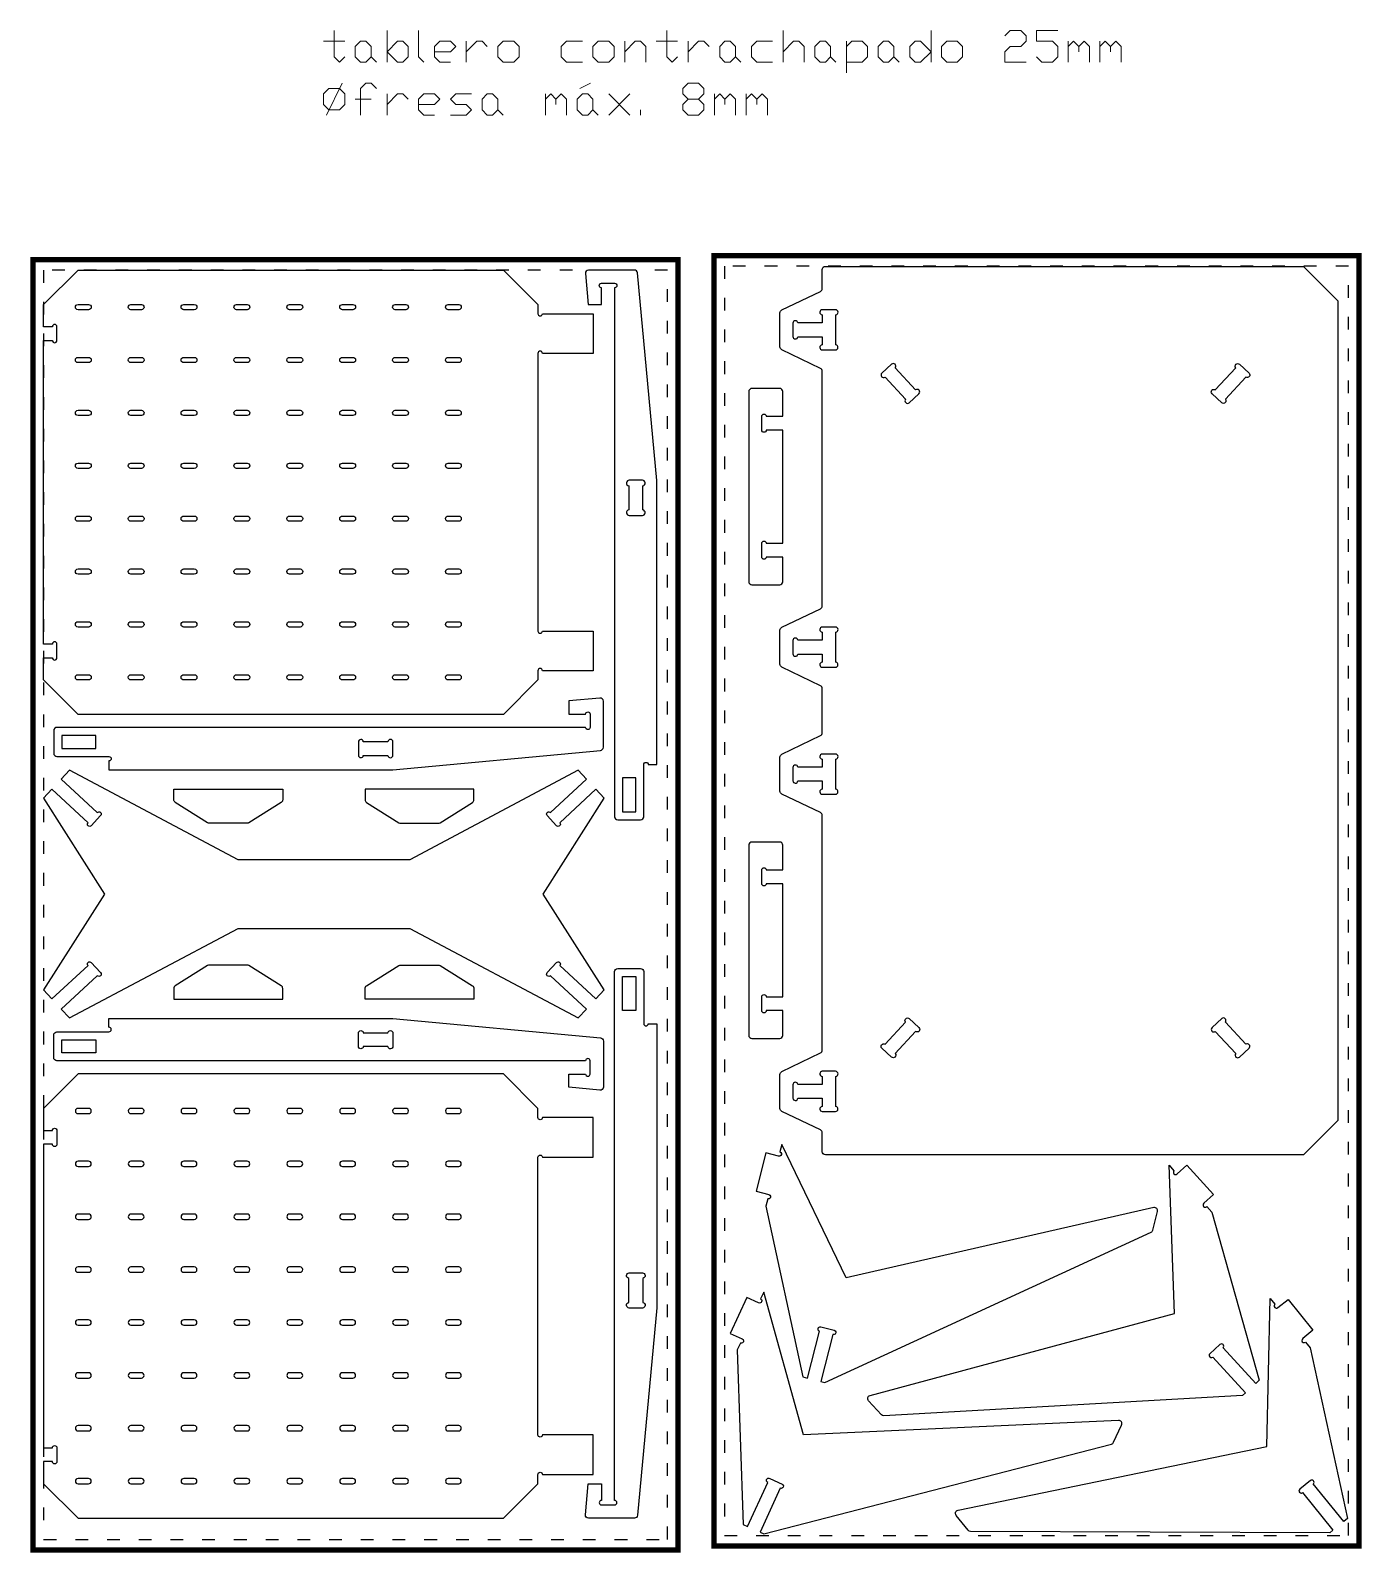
# Model space of a CAD drawing. Header units: millimetres. Extents: x -1713 to 804, y -1730 to 1148.
import ezdxf

# ---------------------------------------------------------------- set-up
doc = ezdxf.new("R2010")
doc.units = ezdxf.units.MM
doc.linetypes.add('ACAD_ISO03W100', pattern=[30, 12, -18])
doc.layers.add('corte por el contorno ext', color=6, linetype='Continuous')
doc.layers.add('corte por el contorno int', color=11, linetype='Continuous')

msp = doc.modelspace()

# ---------------------------------------------------------------- linework, layer by layer
at = {"lineweight": 0}
for points in [[(-1158.8, 1128), (-1118.9, 1128)], [(-1138.7, 1148.2), (-1138.7, 1098.2), (-1128.6, 1088.1), (-1118.9, 1098.2)], [(-1038.7, 1088.1), (-1038.7, 1148.2)], [(-979, 1148.2), (-979, 1098.2), (-969, 1088.1)], [(-948.8, 1107.9), (-919, 1107.9), (-908.9, 1118), (-919, 1128), (-939.1, 1128), (-948.8, 1118), (-948.8, 1098.2), (-939.1, 1088.1), (-919, 1088.1)], [(-889.1, 1088.1), (-889.1, 1128)], [(-889.1, 1107.9), (-869, 1128), (-858.9, 1128), (-849.2, 1118)], [(-669.4, 1128), (-699.3, 1128), (-709.3, 1118), (-709.3, 1098.2), (-699.3, 1088.1), (-669.4, 1088.1)], [(-589.2, 1088.1), (-589.2, 1128)], [(-589.2, 1107.9), (-569.4, 1128), (-559.4, 1128), (-549.3, 1118), (-549.3, 1088.1)], [(-529.5, 1128), (-489.6, 1128)], [(-509.4, 1148.2), (-509.4, 1098.2), (-499.3, 1088.1), (-489.6, 1098.2)], [(-469.5, 1088.1), (-469.5, 1128)], [(-469.5, 1107.9), (-449.7, 1128), (-439.6, 1128), (-429.6, 1118)], [(-309.8, 1128), (-339.6, 1128), (-349.7, 1118), (-349.7, 1098.2), (-339.6, 1088.1), (-309.8, 1088.1)], [(-289.7, 1088.1), (-289.7, 1148.2)], [(-289.7, 1107.9), (-269.9, 1128), (-259.8, 1128), (-249.7, 1118), (-249.7, 1088.1)], [(-169.9, 1068), (-169.9, 1128)], [(-169.9, 1118), (-159.8, 1128), (-140.1, 1128), (-130, 1118), (-130, 1098.2), (-140.1, 1088.1), (-169.9, 1088.1)], [(-9.9, 1148.2), (-9.9, 1088.1)], [(129.6, 1138.1), (139.7, 1148.2), (159.8, 1148.2), (169.9, 1138.1), (169.9, 1128), (159.8, 1118), (139.7, 1118), (129.6, 1107.9), (129.6, 1088.1), (169.9, 1088.1)], [(189.7, 1098.2), (199.8, 1088.1), (219.6, 1088.1), (229.6, 1098.2), (229.6, 1118), (219.6, 1128), (189.7, 1128), (189.7, 1148.2), (229.6, 1148.2)], [(249.7, 1088.1), (249.7, 1128)], [(249.7, 1118), (259.8, 1128), (269.5, 1118), (269.5, 1107.9)], [(269.5, 1118), (279.6, 1128), (289.7, 1118), (289.7, 1088.1)], [(309.5, 1088.1), (309.5, 1128)], [(309.5, 1118), (319.5, 1128), (329.6, 1118), (329.6, 1107.9)], [(329.6, 1118), (339.7, 1128), (349.4, 1118), (349.4, 1088.1)], [(-1068.9, 1098.2), (-1058.9, 1088.1)], [(-379.6, 1098.2), (-369.5, 1088.1)], [(-199.8, 1098.2), (-189.7, 1088.1)], [(-80, 1098.2), (-69.9, 1088.1)], [(-1153.6, 988.2), (-1123.8, 1048.2)], [(-1058.9, 1038.1), (-1068.9, 1048.2), (-1078.7, 1048.2), (-1088.7, 1038.1), (-1088.7, 988.2)], [(-654.1, 1048.2), (-674.3, 1038.1)], [(-469.5, 988.2), (-479.5, 998.2), (-479.5, 1007.9), (-469.5, 1018), (-449.7, 1018), (-439.6, 1028.1), (-439.6, 1038.1), (-449.7, 1048.2), (-469.5, 1048.2), (-479.5, 1038.1), (-479.5, 1028.1), (-469.5, 1018)], [(-1098.8, 1018), (-1068.9, 1018)], [(-1038.7, 988.2), (-1038.7, 1028.1)], [(-1038.7, 1007.9), (-1018.9, 1028.1), (-1008.9, 1028.1), (-998.8, 1018)], [(-979, 1007.9), (-948.8, 1007.9), (-939.1, 1018), (-948.8, 1028.1), (-969, 1028.1), (-979, 1018), (-979, 998.2), (-969, 988.2), (-948.8, 988.2)], [(-919, 988.2), (-889.1, 988.2), (-879.1, 998.2), (-889.1, 1007.9), (-908.9, 1007.9), (-919, 1018), (-908.9, 1028.1), (-879.1, 1028.1)], [(-739.2, 988.2), (-739.2, 1028.1)], [(-739.2, 1018), (-729.1, 1028.1), (-719.4, 1018), (-719.4, 1007.9)], [(-719.4, 1018), (-709.3, 1028.1), (-699.3, 1018), (-699.3, 988.2)], [(-619.4, 988.2), (-579.5, 1028.1)], [(-619.4, 1028.1), (-579.5, 988.2)], [(-449.7, 1018), (-439.6, 1007.9), (-439.6, 998.2), (-449.7, 988.2), (-469.5, 988.2)], [(-419.5, 988.2), (-419.5, 1028.1)], [(-419.5, 1018), (-409.4, 1028.1), (-399.7, 1018), (-399.7, 1007.9)], [(-399.7, 1018), (-389.6, 1028.1), (-379.6, 1018), (-379.6, 988.2)], [(-359.8, 988.2), (-359.8, 1028.1)], [(-359.8, 1018), (-349.7, 1028.1), (-339.6, 1018), (-339.6, 1007.9)], [(-339.6, 1018), (-329.6, 1028.1), (-319.5, 1018), (-319.5, 988.2)], [(-829.1, 998.2), (-819, 988.2)], [(-649.3, 998.2), (-639.2, 988.2)], [(-559.4, 988.2), (-559.4, 998.2)]]:
    msp.add_lwpolyline(points, dxfattribs=at)
for points in [[(-1078.7, 1088.1), (-1088.7, 1088.1), (-1098.8, 1098.2), (-1098.8, 1118), (-1088.7, 1128), (-1078.7, 1128), (-1068.9, 1118), (-1068.9, 1098.2), (-1078.7, 1088.1)], [(-1038.7, 1107.9), (-1018.9, 1128), (-1008.9, 1128), (-998.8, 1118), (-998.8, 1098.2), (-1008.9, 1088.1), (-1018.9, 1088.1), (-1038.7, 1107.9)], [(-799.2, 1088.1), (-819, 1088.1), (-829.1, 1098.2), (-829.1, 1118), (-819, 1128), (-799.2, 1128), (-789.2, 1118), (-789.2, 1098.2), (-799.2, 1088.1)], [(-619.4, 1088.1), (-639.2, 1088.1), (-649.3, 1098.2), (-649.3, 1118), (-639.2, 1128), (-619.4, 1128), (-609.4, 1118), (-609.4, 1098.2), (-619.4, 1088.1)], [(-389.6, 1088.1), (-399.7, 1088.1), (-409.4, 1098.2), (-409.4, 1118), (-399.7, 1128), (-389.6, 1128), (-379.6, 1118), (-379.6, 1098.2), (-389.6, 1088.1)], [(-209.8, 1088.1), (-219.9, 1088.1), (-230, 1098.2), (-230, 1118), (-219.9, 1128), (-209.8, 1128), (-199.8, 1118), (-199.8, 1098.2), (-209.8, 1088.1)], [(-90.1, 1088.1), (-99.8, 1088.1), (-109.9, 1098.2), (-109.9, 1118), (-99.8, 1128), (-90.1, 1128), (-80, 1118), (-80, 1098.2), (-90.1, 1088.1)], [(-9.9, 1107.9), (-30, 1088.1), (-40.1, 1088.1), (-50.2, 1098.2), (-50.2, 1118), (-40.1, 1128), (-30, 1128), (-9.9, 1107.9)], [(39.7, 1088.1), (20, 1088.1), (9.9, 1098.2), (9.9, 1118), (20, 1128), (39.7, 1128), (49.8, 1118), (49.8, 1098.2), (39.7, 1088.1)], [(-1148.8, 998.2), (-1158.8, 1007.9), (-1158.8, 1028.1), (-1148.8, 1038.1), (-1128.6, 1038.1), (-1118.9, 1028.1), (-1118.9, 1007.9), (-1128.6, 998.2), (-1148.8, 998.2)], [(-839.1, 988.2), (-849.2, 988.2), (-858.9, 998.2), (-858.9, 1018), (-849.2, 1028.1), (-839.1, 1028.1), (-829.1, 1018), (-829.1, 998.2), (-839.1, 988.2)], [(-659.3, 988.2), (-669.4, 988.2), (-679.1, 998.2), (-679.1, 1018), (-669.4, 1028.1), (-659.3, 1028.1), (-649.3, 1018), (-649.3, 998.2), (-659.3, 988.2)]]:
    msp.add_lwpolyline(points, close=True, dxfattribs=at)
at = {"const_width": 10}
for points in [[(-1708.3, -1725), (-488.3, -1725), (-488.3, 715), (-1708.3, 715)], [(-420.6, -1717.5), (799.4, -1717.5), (799.4, 722.5), (-420.6, 722.5)]]:
    msp.add_lwpolyline(points, close=True, dxfattribs=at)
at = {"linetype": 'ACAD_ISO03W100', "ltscale": 2}
for points in [[(-1688.3, -1705), (-508.3, -1705), (-508.3, 695), (-1688.3, 695)], [(-400.6, -1697.5), (779.4, -1697.5), (779.4, 702.5), (-400.6, 702.5)]]:
    msp.add_lwpolyline(points, close=True, dxfattribs=at)
at = {"layer": 'corte por el contorno ext'}
for p, q in [((-753.3, 537.5), (-753.3, 537.5)), ((-753.3, -1507.5), (-753.3, -1507.5))]:
    msp.add_line(p, q, dxfattribs=at)
for points in [[(-1623.3, 695), (-818.3, 695), (-753.3, 630), (-753.3, 612.5, 1), (-744.8, 612.5), (-648.8, 612.5), (-648.8, 537.5), (-744.8, 537.5, 1), (-753.3, 537.5), (-753.3, 12.5, 1), (-744.8, 12.5), (-648.8, 12.5), (-648.8, -62.5), (-744.8, -62.5, 1), (-753.3, -62.5), (-753.3, -80), (-818.3, -145), (-1623.3, -145), (-1688.3, -80), (-1688.3, -38), (-1671.8, -38, 1), (-1663.3, -38), (-1663.3, -12, 1), (-1671.8, -12), (-1688.3, -12), (-1688.3, 562), (-1671.8, 562, 1), (-1663.3, 562), (-1663.3, 588, 1), (-1671.8, 588), (-1688.3, 588), (-1688.3, 630)], [(-663.7, 688.5), (-658.3, 630), (-633.3, 630), (-633.3, 661.5, -1), (-633.3, 670), (-608.3, 670, -1), (-608.3, 661.5), (-608.3, -338.5, 0.414214), (-602.3, -344.5), (-559.3, -344.5, 0.414214), (-553.3, -338.5), (-553.3, -240, -1), (-544.8, -240), (-528.3, -240), (-528.3, 296.6, 0.023239), (-528.3, 297.2), (-564.9, 689.6, 0.387247), (-570.9, 695), (-657.8, 695, 0.441705)], [(-295.6, 582), (-295.6, 614.2, -0.288166), (-292.2, 619.6), (-219, 654.8, 0.288166), (-215.6, 660.2), (-215.6, 696, -0.414214), (-209.6, 702), (694.4, 702), (759.4, 637), (759.4, -913), (694.4, -978), (-209.6, -978, -0.414214), (-215.6, -972), (-215.6, -936.3, 0.288166), (-219, -930.9), (-292.2, -895.7, -0.288166), (-295.6, -890.3), (-295.6, -858), (-295.6, -858), (-295.6, -825.8, -0.288166), (-292.2, -820.4), (-219, -785.2, 0.288166), (-215.6, -779.8), (-215.6, -336.3, 0.288166), (-219, -330.9), (-292.2, -295.7, -0.288166), (-295.6, -290.3), (-295.6, -258), (-295.6, -225.8, -0.288166), (-292.2, -220.4), (-219, -185.2, 0.288166), (-215.6, -179.8), (-215.6, -96.3, 0.288166), (-219, -90.9), (-292.2, -55.7, -0.288166), (-295.6, -50.3), (-295.6, -18), (-295.6, 14.2, -0.288166), (-292.2, 19.6), (-219, 54.8, 0.288166), (-215.6, 60.2), (-215.6, 503.7, 0.288166), (-219, 509.1), (-292.2, 544.3, -0.288166), (-295.6, 549.7)], [(-321.7, 392.5, -1), (-330.2, 392.5), (-330.2, 418.5, -1), (-321.7, 418.5), (-290.2, 418.5), (-290.2, 465.3, 0.414214), (-296.2, 471.3), (-348.7, 471.3, 0.414214), (-354.7, 465.3), (-354.7, 105.8, 0.414214), (-348.7, 99.8), (-296.2, 99.8, 0.414214), (-290.2, 105.8), (-290.2, 152.5), (-321.7, 152.5, -1), (-330.2, 152.5), (-330.2, 178.5, -1), (-321.7, 178.5), (-290.2, 178.5), (-290.2, 392.5)], [(-636.3, -114.3), (-694.7, -119.7), (-694.7, -144.7), (-663.2, -144.7, -1), (-654.7, -144.7), (-654.7, -169.7, -1), (-663.2, -169.7), (-1663.2, -169.7, 0.414214), (-1669.2, -175.7), (-1669.2, -218.7, 0.414214), (-1663.2, -224.7), (-1564.7, -224.7, -1), (-1564.7, -233.2), (-1564.7, -249.7), (-1028.1, -249.7, 0.023239), (-1027.6, -249.7), (-635.2, -213.1, 0.387247), (-629.7, -207.1), (-629.7, -120.2, 0.441705)], [(-628.2, -666.2), (-743.6, -485), (-628.2, -303.7), (-643.8, -286.8), (-712.1, -349.9, -1), (-718.3, -355.6), (-736, -336.5, -1), (-729.7, -330.8), (-661.5, -267.7), (-677.1, -250.8), (-995.9, -420.1), (-1320.6, -420.1), (-1639.4, -250.8), (-1655, -267.7), (-1586.8, -330.8, -1), (-1580.5, -336.5), (-1598.2, -355.6, -1), (-1604.4, -349.9), (-1672.7, -286.8), (-1688.3, -303.7), (-1572.9, -485), (-1688.3, -666.2), (-1672.7, -683.1), (-1604.4, -620.1, -1), (-1598.2, -614.3), (-1580.5, -633.4, -1), (-1586.8, -639.2), (-1655, -702.2), (-1639.4, -719.1), (-1320.6, -549.8), (-995.9, -549.8), (-677.1, -719.1), (-661.5, -702.2), (-729.7, -639.2, -1), (-736, -633.4), (-718.3, -614.3, -1), (-712.1, -620.1), (-643.8, -683.1)], [(-321.7, -465.2, -1), (-330.2, -465.2), (-330.2, -439.2, -1), (-321.7, -439.2), (-290.2, -439.2), (-290.2, -392.5, 0.414214), (-296.2, -386.5), (-348.7, -386.5, 0.414214), (-354.7, -392.5), (-354.7, -752, 0.414214), (-348.7, -758), (-296.2, -758, 0.414214), (-290.2, -752), (-290.2, -705.2), (-321.7, -705.2, -1), (-330.2, -705.2), (-330.2, -679.2, -1), (-321.7, -679.2), (-290.2, -679.2), (-290.2, -465.2)], [(-663.7, -1658.4), (-658.3, -1600), (-633.3, -1600), (-633.3, -1631.5, 1), (-633.3, -1640), (-608.3, -1640, 1), (-608.3, -1631.5), (-608.3, -631.5, -0.414214), (-602.3, -625.5), (-559.3, -625.5, -0.414214), (-553.3, -631.5), (-553.3, -730, 1), (-544.8, -730), (-528.3, -730), (-528.3, -1266.6, -0.023239), (-528.3, -1267.1), (-564.9, -1659.5, -0.387247), (-570.9, -1665), (-657.8, -1665, -0.441705)], [(-636.3, -855.7), (-694.7, -850.2), (-694.7, -825.2), (-663.2, -825.2, 1), (-654.7, -825.2), (-654.7, -800.2, 1), (-663.2, -800.2), (-1663.2, -800.2, -0.414214), (-1669.2, -794.2), (-1669.2, -751.2, -0.414214), (-1663.2, -745.2), (-1564.7, -745.2, 1), (-1564.7, -736.7), (-1564.7, -720.2), (-1028.1, -720.2, -0.023239), (-1027.6, -720.3), (-635.2, -756.8, -0.387247), (-629.7, -762.8), (-629.7, -849.7, -0.441705)], [(-1623.3, -1665), (-818.3, -1665), (-753.3, -1600), (-753.3, -1582.5, -1), (-744.8, -1582.5), (-648.8, -1582.5), (-648.8, -1507.5), (-744.8, -1507.5, -1), (-753.3, -1507.5), (-753.3, -982.5, -1), (-744.8, -982.5), (-648.8, -982.5), (-648.8, -907.5), (-744.8, -907.5, -1), (-753.3, -907.5), (-753.3, -890), (-818.3, -825), (-1623.3, -825), (-1688.3, -890), (-1688.3, -932), (-1671.8, -932, -1), (-1663.3, -932), (-1663.3, -958, -1), (-1671.8, -958), (-1688.3, -958), (-1688.3, -1532), (-1671.8, -1532, -1), (-1663.3, -1532), (-1663.3, -1558, -1), (-1671.8, -1558), (-1688.3, -1558), (-1688.3, -1600)], [(-210.5, -1408.4), (406.3, -1124, 0.225621), (409.6, -1120.1), (418.5, -1085.1, 0.562549), (411.4, -1077.8), (-170.2, -1210.8), (-292.3, -958.5), (-295.8, -972.1, -1), (-298.2, -980.2), (-322.1, -974.1), (-340.7, -1046.8), (-316.5, -1053, -1.033746), (-318.6, -1061.2), (-322.1, -1074.8), (-252.2, -1397.7), (-243.4, -1400), (-220.7, -1311.3, -1), (-218.3, -1303.2), (-193.4, -1309.6, -1.033746), (-195.5, -1317.8), (-218.3, -1406.4)], [(579, -1433.2), (-99.1, -1471.4, -0.225621), (-103.9, -1469.4), (-128.2, -1442.8, -0.562549), (-125.3, -1433), (450.7, -1277.7), (440.2, -997.5), (449.6, -1007.9, 1), (455.6, -1014), (473.8, -997.3), (524.4, -1052.7), (505.9, -1069.6, 1.033746), (511.6, -1075.9), (521, -1086.2), (610.8, -1404.3), (604.1, -1410.3), (542.5, -1342.7, 1), (536.5, -1336.6), (517.5, -1353.9, 1.033746), (523.3, -1360.2), (584.9, -1427.8)], [(-326.1, -1694.7), (331.5, -1524.8, 0.225621), (335.5, -1521.5), (350.5, -1488.8, 0.562549), (344.8, -1480.3), (-251.2, -1507.5), (-326.4, -1237.4), (-332.2, -1250.2, -1), (-336, -1257.8), (-358.5, -1247.5), (-389.8, -1315.6), (-367, -1326, -1.033746), (-370.6, -1333.8), (-376.4, -1346.5), (-365.2, -1676.8), (-357, -1680.5), (-318.9, -1597.4, -1), (-315.1, -1589.8), (-291.7, -1600.5, -1.033746), (-295.2, -1608.2), (-333.4, -1691.4)], [(744.1, -1692.8), (64.9, -1689.9, -0.225621), (60.3, -1687.7), (37.6, -1659.6, -0.562549), (41.1, -1650), (625.4, -1529.7), (631.8, -1249.5), (640.6, -1260.4, 1), (646.2, -1266.8), (665.4, -1251.3), (712.5, -1309.7), (693.1, -1325.4, 1.033746), (698.4, -1332), (707.2, -1342.9), (777.6, -1665.7), (770.6, -1671.4), (713.1, -1600.2, 1), (707.6, -1593.8), (687.5, -1609.9, 1.033746), (692.9, -1616.5), (750.3, -1687.7)]]:
    msp.add_lwpolyline(points, format="xyb", close=True, dxfattribs=at)
for points in [[(-1236.1, -286.4), (-1236.1, -306.5, -0.258143), (-1238.9, -311.6), (-1300.1, -350, -0.140994), (-1303.3, -350.9), (-1374.9, -350.9, -0.140994), (-1378.1, -350), (-1439.3, -311.6, -0.258143), (-1442.1, -306.5), (-1442.1, -286.4), (-1236.1, -286.4)], [(-1080.4, -286.4), (-1080.4, -306.5, 0.258143), (-1077.6, -311.6), (-1016.4, -350, 0.140994), (-1013.2, -350.9), (-941.6, -350.9, 0.140994), (-938.4, -350), (-877.2, -311.6, 0.258143), (-874.4, -306.5), (-874.4, -286.4), (-1080.4, -286.4)], [(-1236.1, -683.5), (-1236.1, -663.4, 0.258143), (-1238.9, -658.3), (-1300.1, -619.9, 0.140994), (-1303.3, -619), (-1374.9, -619, 0.140994), (-1378.1, -619.9), (-1439.3, -658.3, 0.258143), (-1442.1, -663.4), (-1442.1, -683.5), (-1236.1, -683.5)], [(-1080.4, -683.5), (-1080.4, -663.4, -0.258143), (-1077.6, -658.3), (-1016.4, -619.9, -0.140994), (-1013.2, -619), (-941.6, -619, -0.140994), (-938.4, -619.9), (-877.2, -658.3, -0.258143), (-874.4, -663.4), (-874.4, -683.5), (-1080.4, -683.5)]]:
    msp.add_lwpolyline(points, format="xyb", dxfattribs=at)
at = {"layer": 'corte por el contorno int'}
for points in [[(-1603.3, 630, -1), (-1603.3, 620), (-1623.3, 620, -1), (-1623.3, 630)], [(-1503.3, 630, -1), (-1503.3, 620), (-1523.3, 620, -1), (-1523.3, 630)], [(-1403.3, 630, -1), (-1403.3, 620), (-1423.3, 620, -1), (-1423.3, 630)], [(-1303.3, 630, -1), (-1303.3, 620), (-1323.3, 620, -1), (-1323.3, 630)], [(-1203.3, 630, -1), (-1203.3, 620), (-1223.3, 620, -1), (-1223.3, 630)], [(-1103.3, 630, -1), (-1103.3, 620), (-1123.3, 620, -1), (-1123.3, 630)], [(-1003.3, 630, -1), (-1003.3, 620), (-1023.3, 620, -1), (-1023.3, 630)], [(-903.3, 630, -1), (-903.3, 620), (-923.3, 620, -1), (-923.3, 630)], [(-261.7, 569), (-216.1, 569), (-216.1, 553.4, 0.948614), (-215.6, 544), (-190.6, 544, 0.948614), (-190.1, 553.4), (-190.1, 610.5, 0.948614), (-190.6, 620), (-215.6, 620, 0.948614), (-216.1, 610.5), (-216.1, 595), (-261.7, 595, 0.948614), (-271.1, 594.5), (-271.1, 569.5, 0.948614)], [(-1603.3, 530, -1), (-1603.3, 520), (-1623.3, 520, -1), (-1623.3, 530)], [(-1503.3, 530, -1), (-1503.3, 520), (-1523.3, 520, -1), (-1523.3, 530)], [(-1403.3, 530, -1), (-1403.3, 520), (-1423.3, 520, -1), (-1423.3, 530)], [(-1303.3, 530, -1), (-1303.3, 520), (-1323.3, 520, -1), (-1323.3, 530)], [(-1203.3, 530, -1), (-1203.3, 520), (-1223.3, 520, -1), (-1223.3, 530)], [(-1103.3, 530, -1), (-1103.3, 520), (-1123.3, 520, -1), (-1123.3, 530)], [(-1003.3, 530, -1), (-1003.3, 520), (-1023.3, 520, -1), (-1023.3, 530)], [(-903.3, 530, -1), (-903.3, 520), (-923.3, 520, -1), (-923.3, 530)], [(-77.7, 510.5, 0.948614), (-84.5, 517.1), (-102.9, 500.1, 0.948614), (-96.8, 492.8), (-58.1, 450.9, 0.948614), (-51.3, 444.3), (-32.9, 461.3, 0.948614), (-39, 468.6)], [(566.4, 510.5, -0.948614), (573.2, 517.1), (591.6, 500.1, -0.948614), (585.5, 492.8), (546.8, 450.9, -0.948614), (540, 444.3), (521.7, 461.3, -0.948614), (527.7, 468.6)], [(-1603.3, 430, -1), (-1603.3, 420), (-1623.3, 420, -1), (-1623.3, 430)], [(-1503.3, 430, -1), (-1503.3, 420), (-1523.3, 420, -1), (-1523.3, 430)], [(-1403.3, 430, -1), (-1403.3, 420), (-1423.3, 420, -1), (-1423.3, 430)], [(-1303.3, 430, -1), (-1303.3, 420), (-1323.3, 420, -1), (-1323.3, 430)], [(-1203.3, 430, -1), (-1203.3, 420), (-1223.3, 420, -1), (-1223.3, 430)], [(-1103.3, 430, -1), (-1103.3, 420), (-1123.3, 420, -1), (-1123.3, 430)], [(-1003.3, 430, -1), (-1003.3, 420), (-1023.3, 420, -1), (-1023.3, 430)], [(-903.3, 430, -1), (-903.3, 420), (-923.3, 420, -1), (-923.3, 430)], [(-1603.3, 330, -1), (-1603.3, 320), (-1623.3, 320, -1), (-1623.3, 330)], [(-1503.3, 330, -1), (-1503.3, 320), (-1523.3, 320, -1), (-1523.3, 330)], [(-1403.3, 330, -1), (-1403.3, 320), (-1423.3, 320, -1), (-1423.3, 330)], [(-1303.3, 330, -1), (-1303.3, 320), (-1323.3, 320, -1), (-1323.3, 330)], [(-1203.3, 330, -1), (-1203.3, 320), (-1223.3, 320, -1), (-1223.3, 330)], [(-1103.3, 330, -1), (-1103.3, 320), (-1123.3, 320, -1), (-1123.3, 330)], [(-1003.3, 330, -1), (-1003.3, 320), (-1023.3, 320, -1), (-1023.3, 330)], [(-903.3, 330, -1), (-903.3, 320), (-923.3, 320, -1), (-923.3, 330)], [(-554.8, 241.5), (-554.8, 287.2, 0.908491), (-555.8, 297.6), (-580.8, 297.6, 0.908491), (-581.8, 287.2), (-581.8, 241.5, 0.908491), (-580.8, 231.1), (-555.8, 231.1, 0.908491)], [(-1603.3, 230, -1), (-1603.3, 220), (-1623.3, 220, -1), (-1623.3, 230)], [(-1503.3, 230, -1), (-1503.3, 220), (-1523.3, 220, -1), (-1523.3, 230)], [(-1403.3, 230, -1), (-1403.3, 220), (-1423.3, 220, -1), (-1423.3, 230)], [(-1303.3, 230, -1), (-1303.3, 220), (-1323.3, 220, -1), (-1323.3, 230)], [(-1203.3, 230, -1), (-1203.3, 220), (-1223.3, 220, -1), (-1223.3, 230)], [(-1103.3, 230, -1), (-1103.3, 220), (-1123.3, 220, -1), (-1123.3, 230)], [(-1003.3, 230, -1), (-1003.3, 220), (-1023.3, 220, -1), (-1023.3, 230)], [(-903.3, 230, -1), (-903.3, 220), (-923.3, 220, -1), (-923.3, 230)], [(-1603.3, 130, -1), (-1603.3, 120), (-1623.3, 120, -1), (-1623.3, 130)], [(-1503.3, 130, -1), (-1503.3, 120), (-1523.3, 120, -1), (-1523.3, 130)], [(-1403.3, 130, -1), (-1403.3, 120), (-1423.3, 120, -1), (-1423.3, 130)], [(-1303.3, 130, -1), (-1303.3, 120), (-1323.3, 120, -1), (-1323.3, 130)], [(-1203.3, 130, -1), (-1203.3, 120), (-1223.3, 120, -1), (-1223.3, 130)], [(-1103.3, 130, -1), (-1103.3, 120), (-1123.3, 120, -1), (-1123.3, 130)], [(-1003.3, 130, -1), (-1003.3, 120), (-1023.3, 120, -1), (-1023.3, 130)], [(-903.3, 130, -1), (-903.3, 120), (-923.3, 120, -1), (-923.3, 130)], [(-1603.3, 30, -1), (-1603.3, 20), (-1623.3, 20, -1), (-1623.3, 30)], [(-1503.3, 30, -1), (-1503.3, 20), (-1523.3, 20, -1), (-1523.3, 30)], [(-1403.3, 30, -1), (-1403.3, 20), (-1423.3, 20, -1), (-1423.3, 30)], [(-1303.3, 30, -1), (-1303.3, 20), (-1323.3, 20, -1), (-1323.3, 30)], [(-1203.3, 30, -1), (-1203.3, 20), (-1223.3, 20, -1), (-1223.3, 30)], [(-1103.3, 30, -1), (-1103.3, 20), (-1123.3, 20, -1), (-1123.3, 30)], [(-1003.3, 30, -1), (-1003.3, 20), (-1023.3, 20, -1), (-1023.3, 30)], [(-903.3, 30, -1), (-903.3, 20), (-923.3, 20, -1), (-923.3, 30)], [(-261.7, -31), (-216.1, -31), (-216.1, -46.6, 0.948614), (-215.6, -56), (-190.6, -56, 0.948614), (-190.1, -46.6), (-190.1, 10.5, 0.948614), (-190.6, 20), (-215.6, 20, 0.948614), (-216.1, 10.5), (-216.1, -5), (-261.7, -5, 0.948614), (-271.1, -5.5), (-271.1, -30.5, 0.948614)], [(-1603.3, -70, -1), (-1603.3, -80), (-1623.3, -80, -1), (-1623.3, -70)], [(-1503.3, -70, -1), (-1503.3, -80), (-1523.3, -80, -1), (-1523.3, -70)], [(-1403.3, -70, -1), (-1403.3, -80), (-1423.3, -80, -1), (-1423.3, -70)], [(-1303.3, -70, -1), (-1303.3, -80), (-1323.3, -80, -1), (-1323.3, -70)], [(-1203.3, -70, -1), (-1203.3, -80), (-1223.3, -80, -1), (-1223.3, -70)], [(-1103.3, -70, -1), (-1103.3, -80), (-1123.3, -80, -1), (-1123.3, -70)], [(-1003.3, -70, -1), (-1003.3, -80), (-1023.3, -80, -1), (-1023.3, -70)], [(-903.3, -70, -1), (-903.3, -80), (-923.3, -80, -1), (-923.3, -70)], [(-1083.7, -222.7), (-1037.1, -222.7, 0.948614), (-1027.6, -222.2), (-1027.6, -197.2, 0.948614), (-1037.1, -196.7), (-1083.7, -196.7, 0.948614), (-1093.1, -197.2), (-1093.1, -222.2, 0.948614)], [(-261.7, -271), (-216.1, -271), (-216.1, -286.6, 0.948614), (-215.6, -296), (-190.6, -296, 0.948614), (-190.1, -286.6), (-190.1, -229.5, 0.948614), (-190.6, -220), (-215.6, -220, 0.948614), (-216.1, -229.5), (-216.1, -245), (-261.7, -245, 0.948614), (-271.1, -245.5), (-271.1, -270.5, 0.948614)], [(-77.7, -786.6, -0.948614), (-84.5, -793.2), (-102.9, -776.2, -0.948614), (-96.8, -768.9), (-58.1, -727, -0.948614), (-51.3, -720.4), (-32.9, -737.4, -0.948614), (-39, -744.7)], [(566.4, -786.6, 0.948614), (573.2, -793.2), (591.6, -776.2, 0.948614), (585.5, -768.9), (546.8, -727, 0.948614), (540, -720.4), (521.7, -737.4, 0.948614), (527.7, -744.7)], [(-1083.7, -747.2), (-1037.1, -747.2, -0.948614), (-1027.6, -747.7), (-1027.6, -772.7, -0.948614), (-1037.1, -773.2), (-1083.7, -773.2, -0.948614), (-1093.1, -772.7), (-1093.1, -747.7, -0.948614)], [(-261.7, -871), (-216.1, -871), (-216.1, -886.6, 0.948614), (-215.6, -896), (-190.6, -896, 0.948614), (-190.1, -886.6), (-190.1, -829.5, 0.948614), (-190.6, -820), (-215.6, -820, 0.948614), (-216.1, -829.5), (-216.1, -845), (-261.7, -845, 0.948614), (-271.1, -845.5), (-271.1, -870.5, 0.948614)], [(-1603.3, -900, 1), (-1603.3, -890), (-1623.3, -890, 1), (-1623.3, -900)], [(-1503.3, -900, 1), (-1503.3, -890), (-1523.3, -890, 1), (-1523.3, -900)], [(-1403.3, -900, 1), (-1403.3, -890), (-1423.3, -890, 1), (-1423.3, -900)], [(-1303.3, -900, 1), (-1303.3, -890), (-1323.3, -890, 1), (-1323.3, -900)], [(-1203.3, -900, 1), (-1203.3, -890), (-1223.3, -890, 1), (-1223.3, -900)], [(-1103.3, -900, 1), (-1103.3, -890), (-1123.3, -890, 1), (-1123.3, -900)], [(-1003.3, -900, 1), (-1003.3, -890), (-1023.3, -890, 1), (-1023.3, -900)], [(-903.3, -900, 1), (-903.3, -890), (-923.3, -890, 1), (-923.3, -900)], [(-1603.3, -1000, 1), (-1603.3, -990), (-1623.3, -990, 1), (-1623.3, -1000)], [(-1503.3, -1000, 1), (-1503.3, -990), (-1523.3, -990, 1), (-1523.3, -1000)], [(-1403.3, -1000, 1), (-1403.3, -990), (-1423.3, -990, 1), (-1423.3, -1000)], [(-1303.3, -1000, 1), (-1303.3, -990), (-1323.3, -990, 1), (-1323.3, -1000)], [(-1203.3, -1000, 1), (-1203.3, -990), (-1223.3, -990, 1), (-1223.3, -1000)], [(-1103.3, -1000, 1), (-1103.3, -990), (-1123.3, -990, 1), (-1123.3, -1000)], [(-1003.3, -1000, 1), (-1003.3, -990), (-1023.3, -990, 1), (-1023.3, -1000)], [(-903.3, -1000, 1), (-903.3, -990), (-923.3, -990, 1), (-923.3, -1000)], [(-1603.3, -1100, 1), (-1603.3, -1090), (-1623.3, -1090, 1), (-1623.3, -1100)], [(-1503.3, -1100, 1), (-1503.3, -1090), (-1523.3, -1090, 1), (-1523.3, -1100)], [(-1403.3, -1100, 1), (-1403.3, -1090), (-1423.3, -1090, 1), (-1423.3, -1100)], [(-1303.3, -1100, 1), (-1303.3, -1090), (-1323.3, -1090, 1), (-1323.3, -1100)], [(-1203.3, -1100, 1), (-1203.3, -1090), (-1223.3, -1090, 1), (-1223.3, -1100)], [(-1103.3, -1100, 1), (-1103.3, -1090), (-1123.3, -1090, 1), (-1123.3, -1100)], [(-1003.3, -1100, 1), (-1003.3, -1090), (-1023.3, -1090, 1), (-1023.3, -1100)], [(-903.3, -1100, 1), (-903.3, -1090), (-923.3, -1090, 1), (-923.3, -1100)], [(-1603.3, -1200, 1), (-1603.3, -1190), (-1623.3, -1190, 1), (-1623.3, -1200)], [(-1503.3, -1200, 1), (-1503.3, -1190), (-1523.3, -1190, 1), (-1523.3, -1200)], [(-1403.3, -1200, 1), (-1403.3, -1190), (-1423.3, -1190, 1), (-1423.3, -1200)], [(-1303.3, -1200, 1), (-1303.3, -1190), (-1323.3, -1190, 1), (-1323.3, -1200)], [(-1203.3, -1200, 1), (-1203.3, -1190), (-1223.3, -1190, 1), (-1223.3, -1200)], [(-1103.3, -1200, 1), (-1103.3, -1190), (-1123.3, -1190, 1), (-1123.3, -1200)], [(-1003.3, -1200, 1), (-1003.3, -1190), (-1023.3, -1190, 1), (-1023.3, -1200)], [(-903.3, -1200, 1), (-903.3, -1190), (-923.3, -1190, 1), (-923.3, -1200)], [(-554.8, -1211.5), (-554.8, -1257.2, -0.908491), (-555.8, -1267.6), (-580.8, -1267.6, -0.908491), (-581.8, -1257.2), (-581.8, -1211.5, -0.908491), (-580.8, -1201.1), (-555.8, -1201.1, -0.908491)], [(-1603.3, -1300, 1), (-1603.3, -1290), (-1623.3, -1290, 1), (-1623.3, -1300)], [(-1503.3, -1300, 1), (-1503.3, -1290), (-1523.3, -1290, 1), (-1523.3, -1300)], [(-1403.3, -1300, 1), (-1403.3, -1290), (-1423.3, -1290, 1), (-1423.3, -1300)], [(-1303.3, -1300, 1), (-1303.3, -1290), (-1323.3, -1290, 1), (-1323.3, -1300)], [(-1203.3, -1300, 1), (-1203.3, -1290), (-1223.3, -1290, 1), (-1223.3, -1300)], [(-1103.3, -1300, 1), (-1103.3, -1290), (-1123.3, -1290, 1), (-1123.3, -1300)], [(-1003.3, -1300, 1), (-1003.3, -1290), (-1023.3, -1290, 1), (-1023.3, -1300)], [(-903.3, -1300, 1), (-903.3, -1290), (-923.3, -1290, 1), (-923.3, -1300)], [(-1603.3, -1400, 1), (-1603.3, -1390), (-1623.3, -1390, 1), (-1623.3, -1400)], [(-1503.3, -1400, 1), (-1503.3, -1390), (-1523.3, -1390, 1), (-1523.3, -1400)], [(-1403.3, -1400, 1), (-1403.3, -1390), (-1423.3, -1390, 1), (-1423.3, -1400)], [(-1303.3, -1400, 1), (-1303.3, -1390), (-1323.3, -1390, 1), (-1323.3, -1400)], [(-1203.3, -1400, 1), (-1203.3, -1390), (-1223.3, -1390, 1), (-1223.3, -1400)], [(-1103.3, -1400, 1), (-1103.3, -1390), (-1123.3, -1390, 1), (-1123.3, -1400)], [(-1003.3, -1400, 1), (-1003.3, -1390), (-1023.3, -1390, 1), (-1023.3, -1400)], [(-903.3, -1400, 1), (-903.3, -1390), (-923.3, -1390, 1), (-923.3, -1400)], [(-1603.3, -1500, 1), (-1603.3, -1490), (-1623.3, -1490, 1), (-1623.3, -1500)], [(-1503.3, -1500, 1), (-1503.3, -1490), (-1523.3, -1490, 1), (-1523.3, -1500)], [(-1403.3, -1500, 1), (-1403.3, -1490), (-1423.3, -1490, 1), (-1423.3, -1500)], [(-1303.3, -1500, 1), (-1303.3, -1490), (-1323.3, -1490, 1), (-1323.3, -1500)], [(-1203.3, -1500, 1), (-1203.3, -1490), (-1223.3, -1490, 1), (-1223.3, -1500)], [(-1103.3, -1500, 1), (-1103.3, -1490), (-1123.3, -1490, 1), (-1123.3, -1500)], [(-1003.3, -1500, 1), (-1003.3, -1490), (-1023.3, -1490, 1), (-1023.3, -1500)], [(-903.3, -1500, 1), (-903.3, -1490), (-923.3, -1490, 1), (-923.3, -1500)], [(-1603.3, -1600, 1), (-1603.3, -1590), (-1623.3, -1590, 1), (-1623.3, -1600)], [(-1503.3, -1600, 1), (-1503.3, -1590), (-1523.3, -1590, 1), (-1523.3, -1600)], [(-1403.3, -1600, 1), (-1403.3, -1590), (-1423.3, -1590, 1), (-1423.3, -1600)], [(-1303.3, -1600, 1), (-1303.3, -1590), (-1323.3, -1590, 1), (-1323.3, -1600)], [(-1203.3, -1600, 1), (-1203.3, -1590), (-1223.3, -1590, 1), (-1223.3, -1600)], [(-1103.3, -1600, 1), (-1103.3, -1590), (-1123.3, -1590, 1), (-1123.3, -1600)], [(-1003.3, -1600, 1), (-1003.3, -1590), (-1023.3, -1590, 1), (-1023.3, -1600)], [(-903.3, -1600, 1), (-903.3, -1590), (-923.3, -1590, 1), (-923.3, -1600)]]:
    msp.add_lwpolyline(points, format="xyb", close=True, dxfattribs=at)
for points in [[(-1654.2, -184.7), (-1654.2, -209.7), (-1589.7, -209.7), (-1589.7, -184.7)], [(-593.3, -329.5), (-568.3, -329.5), (-568.3, -265), (-593.3, -265)], [(-593.3, -640.5), (-568.3, -640.5), (-568.3, -705), (-593.3, -705)], [(-1654.2, -785.2), (-1654.2, -760.2), (-1589.7, -760.2), (-1589.7, -785.2)]]:
    msp.add_lwpolyline(points, close=True, dxfattribs=at)

doc.saveas('drawing.dxf')
